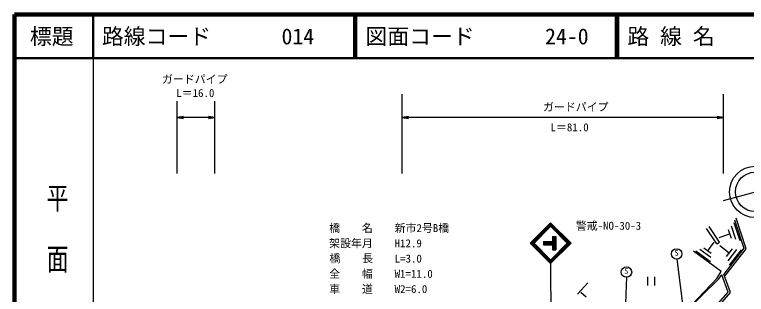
# Model space of a CAD drawing. Units: millimetres, scale not verified. Extents: x 40000 to 680000, y 20000 to 380000.
# Drawn here: x 40000 to 207638, y 315775 to 380000 of the extents above; entities that cross this region are included whole.
import ezdxf
from ezdxf.enums import TextEntityAlignment as Align

# ---------------------------------------------------------------- set-up
doc = ezdxf.new("R2010")
doc.units = ezdxf.units.MM
doc.header["$LTSCALE"] = 1000
for name, color, linetype, lineweight in [('M-BGD', 7, 'Continuous', 25), ('M-BMK-SRVR', 3, 'Continuous', 25), ('M-STR-STR3', 7, 'Continuous', 25), ('M-STR-STRC', 7, 'Continuous', 25), ('M-TTL', 2, 'Continuous', 140), ('M-TTL-BAND', 7, 'Continuous', 25), ('M-TTL-LINE', 7, 'Continuous', 50)]:
    doc.layers.add(name, color=color, linetype=linetype, lineweight=lineweight)
doc.layers.add('M-STR-STR1', color=1, linetype='Continuous')
doc.layers.add('M-TTL-TXT', color=7, linetype='Continuous')
doc.styles.add('@ＭＳ ゴシック', font='')
doc.styles.add('ＭＳ ゴシック', font='')
doc.styles.get('@ＭＳ ゴシック').set_extended_font_data('@MS Gothic')
doc.styles.get('ＭＳ ゴシック').set_extended_font_data('MS Gothic')

# ---------------------------------------------------------------- blocks, each defined once
blk = doc.blocks.new('open_arrow')
at = {"color": 0, "linetype": 'Continuous', "lineweight": -2}
blk.add_lwpolyline([(7.5, 1.25), (0, 0), (7.5, -1.25)], dxfattribs=at)

msp = doc.modelspace()

# ---------------------------------------------------------------- linework, layer by layer
at = {"layer": 'M-BGD'}
for p, q in [((204785, 332284), (206165, 328184)), ((204895, 332904), (207091, 326366)), ((207573, 326269), (205329, 333242)), ((200842, 327355), (198478, 330877)), ((201506, 327801), (199142, 331323)), ((203495, 330704), (204185, 328654)), ((204145, 331494), (205175, 328424)), ((201375, 328854), (203845, 329684)), ((200195, 327794), (198715, 325804)), ((200842, 327355), (201506, 327801)), ((201565, 326974), (203675, 325344)), ((201860, 321016), (195536, 325734)), ((199385, 323244), (196065, 325714)), ((199465, 324214), (196975, 326074)), ((199545, 325184), (197885, 326424)), ((207091, 326366), (202504, 320445)), ((202671, 319984), (207573, 326269)), ((204355, 326214), (202995, 324464)), ((205395, 326114), (203355, 323484)), ((206435, 326004), (203715, 322494)), ((200835, 319409), (201860, 321016)), ((201252, 319297), (202000, 320238)), ((203467, 316318), (202033, 320279)), ((204037, 316211), (202504, 320445)), ((185091, 317786), (185091, 319786)), ((186591, 319786), (186591, 317786)), ((193484, 311683), (200835, 319409)), ((193484, 311683), (201252, 319297)), ((171290, 318433), (168916, 315836)), ((169715, 316314), (170955, 315204)), ((193937, 305409), (203467, 316318)), ((194196, 304946), (204037, 316211))]:
    msp.add_line(p, q, dxfattribs=at)
at = {"layer": 'M-BMK-SRVR'}
msp.add_line((216613, 341137), (202285, 337259), dxfattribs=at)
for radius in [5885, 4520]:
    msp.add_circle((209672, 339300), radius, dxfattribs=at)
at = {"layer": 'M-STR-STR3'}
for p, q in [((128801, 343530), (128801, 361708)), ((202387, 343530), (202387, 361708)), ((77236, 343530), (77236, 360158)), ((85867, 343530), (85867, 360158)), ((85867, 356362), (77236, 356362)), ((202387, 356362), (128801, 356362))]:
    msp.add_line(p, q, dxfattribs=at)
at = {"layer": 'M-STR-STRC'}
for p, q in [((158130, 327535), (162797, 332202)), ((158271, 327535), (162797, 332060)), ((162797, 332202), (167464, 327535)), ((162797, 332060), (167322, 327535)), ((158413, 327535), (162797, 331919)), ((158554, 327535), (162797, 331777)), ((158625, 327464), (162868, 331707)), ((158696, 327393), (162938, 331636)), ((158766, 327323), (163009, 331565)), ((162585, 331565), (166827, 327323)), ((162655, 331636), (166898, 327393)), ((162726, 331707), (166969, 327464)), ((162797, 331919), (167181, 327535)), ((162797, 331777), (167040, 327535)), ((163219, 329035), (164019, 329035)), ((163219, 329035), (163219, 326035)), ((163319, 329035), (163319, 326035)), ((163419, 329035), (163419, 326035)), ((163519, 329035), (163519, 326035)), ((163619, 329035), (163619, 326035)), ((163719, 329035), (163719, 326035)), ((163819, 329035), (163819, 326035)), ((163919, 329035), (163919, 326035)), ((164019, 329035), (164019, 326035)), ((158130, 327535), (162797, 322868)), ((158271, 327535), (162797, 323009)), ((158413, 327535), (162797, 323151)), ((158554, 327535), (162797, 323292)), ((158625, 327606), (162868, 323363)), ((158696, 327676), (162938, 323434)), ((158766, 327747), (163009, 323504)), ((161198, 327935), (163219, 327935)), ((161198, 327935), (161198, 327135)), ((161198, 327835), (163219, 327835)), ((161198, 327735), (163219, 327735)), ((161198, 327635), (163219, 327635)), ((161198, 327535), (163219, 327535)), ((161198, 327435), (163219, 327435)), ((161198, 327335), (163219, 327335)), ((161198, 327235), (163219, 327235)), ((161198, 327135), (163219, 327135)), ((162585, 323504), (166827, 327747)), ((162655, 323434), (166898, 327676)), ((162726, 323363), (166969, 327606)), ((162797, 323292), (167040, 327535)), ((162797, 323151), (167181, 327535)), ((162797, 323009), (167322, 327535)), ((162797, 322868), (167464, 327535)), ((163219, 326035), (164019, 326035)), ((194846, 299476), (191767, 323866)), ((162797, 322868), (162797, 318072)), ((179483, 296873), (180216, 319702)), ((162797, 318072), (163293, 293203))]:
    msp.add_line(p, q, dxfattribs=at)
for centre in [(191676, 325062), (180161, 320901)]:
    msp.add_circle(centre, 1200, dxfattribs=at)
at = {"layer": 'M-TTL'}
for p, q in [((40000, 380000), (40000, 20000)), ((680000, 380000), (40000, 380000))]:
    msp.add_line(p, q, dxfattribs=at)
at = {"layer": 'M-TTL-BAND'}
msp.add_line((58000, 370000), (58000, 20000), dxfattribs=at)
at = {"layer": 'M-TTL-LINE'}
for p, q in [((58000, 380000), (58000, 370000)), ((117750, 380000), (117750, 370000)), ((118250, 380000), (118250, 370000)), ((177750, 380000), (177750, 370000)), ((178250, 380000), (178250, 370000)), ((40000, 370000), (680000, 370000))]:
    msp.add_line(p, q, dxfattribs=at)

# ---------------------------------------------------------------- block references
at = {"layer": 'M-STR-STR3', "xscale": 193, "yscale": 193}
for p in [(77236, 356362), (128801, 356362)]:
    msp.add_blockref('open_arrow', p, dxfattribs=at)
at = {"layer": 'M-STR-STR3', "xscale": 193, "yscale": 193, "rotation": 180}
for p in [(85867, 356362), (202387, 356362)]:
    msp.add_blockref('open_arrow', p, dxfattribs=at)

# ---------------------------------------------------------------- texts
at = {"layer": 'M-STR-STR1', "style": 'ＭＳ ゴシック'}
for s, p in [('橋\u3000\u3000名', (112061, 329532)), ('新市2号B橋', (127061, 329532)), ('架設年月', (112061, 326032)), ('H12.9', (127061, 326032)), ('橋\u3000  長', (112129, 322583)), ('L=3.0', (127061, 322532)), ('全\u3000\u3000幅', (112061, 319032)), ('W1=11.0', (127061, 319032)), ('車\u3000\u3000道', (112061, 315532)), ('W2=6.0', (127061, 315532))]:
    msp.add_text(s, height=1833, dxfattribs=at).set_placement(p, align=Align.BOTTOM_LEFT)
at = {"layer": 'M-STR-STR3', "style": 'ＭＳ ゴシック'}
for s, p in [('ガードパイプ', (73757, 363694)), ('L＝16.0', (77027, 360540)), ('ガードパイプ', (161051, 357329)), ('L＝81.0', (162776, 352658))]:
    msp.add_text(s, height=1833, dxfattribs=at).set_placement(p, align=Align.BOTTOM_LEFT)
at = {"layer": 'M-STR-STRC', "style": 'ＭＳ ゴシック'}
for s, height, p in [('警戒-NO-30-3', 1833, (168559, 330062)), ('S', 1320, (191172, 324268)), ('S', 1320, (179657, 320107))]:
    msp.add_text(s, height=height, dxfattribs=at).set_placement(p, align=Align.BOTTOM_LEFT)
at = {"layer": 'M-TTL-BAND', "style": '@ＭＳ ゴシック', "width": 1.4}
msp.add_text('平  面  図', height=3666, rotation=270, dxfattribs=at).set_placement((49777, 306475), align=Align.MIDDLE_RIGHT)
at = {"layer": 'M-TTL-TXT', "style": 'ＭＳ ゴシック'}
msp.add_text('標題', height=3666, dxfattribs=at).set_placement((48500, 375000), align=Align.MIDDLE_CENTER)
for s, p in [('路線コード', (60000, 375000)), ('路 線 名', (180380, 375000)), ('014', (101142, 375000)), ('図面コード', (120380, 375000)), ('24-0', (161521, 375000))]:
    msp.add_text(s, height=3666, dxfattribs=at).set_placement(p, align=Align.MIDDLE_LEFT)

doc.saveas('drawing.dxf')
